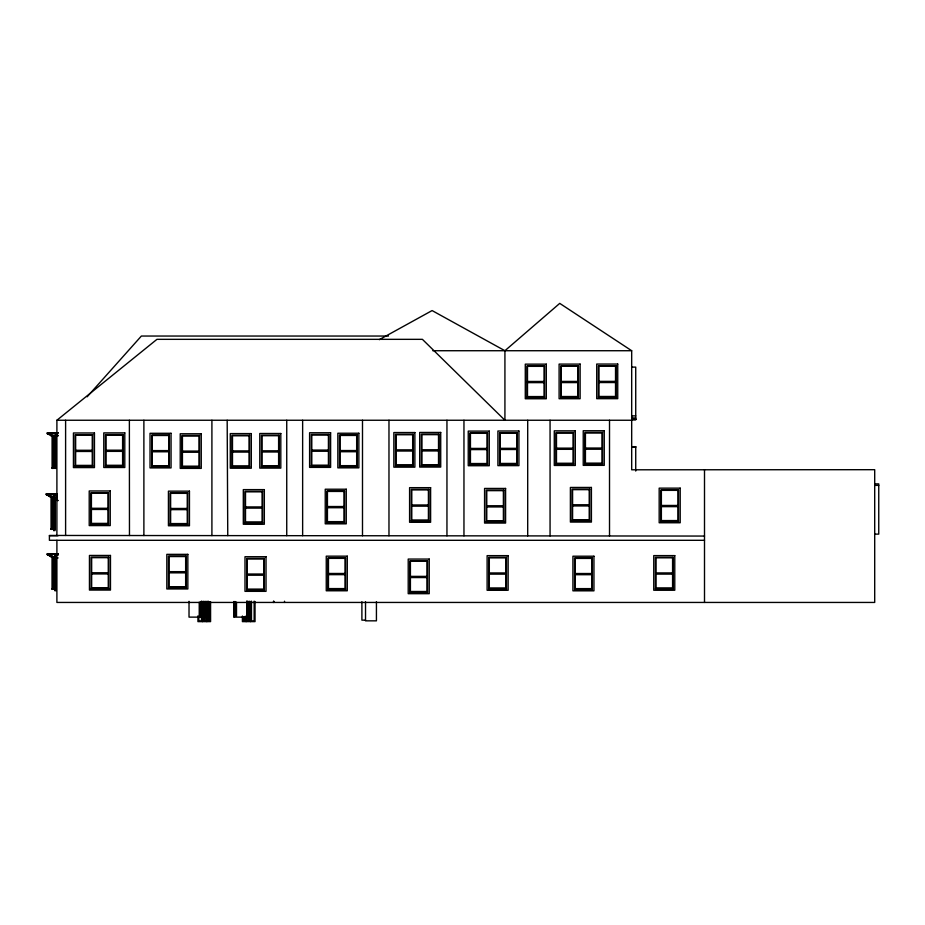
<?xml version="1.0" encoding="UTF-8"?>
<svg xmlns="http://www.w3.org/2000/svg" width="925" height="925" viewBox="0 0 925 925"><rect width="100%" height="100%" fill="white"/><g stroke="black" fill="none" stroke-linecap="round" stroke-linejoin="round"><path stroke-width="1.39" d="M87.158 396.802L141.375 336.041L388.512 336.041M704.503 536.061L56.899 535.459L56.899 420.251L156.949 339.336L422.401 339.336L504.923 420.251L504.923 350.725L559.741 303.377L631.683 350.725L631.683 469.796L874.703 469.692L874.703 602.441L56.899 602.441L56.899 540.304M379.342 339.648L432.091 310.569L504.923 350.725M432.808 350.725L631.683 350.725M631.683 367.109L635.729 367.109L635.729 419.777L631.683 419.753M561.302 381.412L577.917 381.412M598.914 381.366L615.53 381.366M527.493 381.458L544.108 381.458M561.302 382.592L577.917 382.592M598.914 382.545L615.53 382.545M527.493 382.638L544.108 382.638M560.781 397.033L578.437 397.033M598.394 396.987L616.05 396.987M526.972 397.079L544.617 397.079M631.683 415.88L635.729 415.88M631.683 417.95L635.729 417.95M631.683 419.002L635.729 419.002M631.683 419.175L635.729 419.175M56.899 420.251L631.683 420.251M58.287 432.703L47.291 432.703L47.325 433.813L50.725 435.293M47.325 433.05L58.321 433.05M50.69 435.421L52.043 435.421M53.176 435.421L55.442 435.421M55.858 435.421L58.287 435.421M58.321 435.767L50.725 435.767L50.69 434.958L47.291 433.467M631.683 446.671L635.729 446.671L635.729 471.056M631.683 446.844L635.729 446.844M631.683 447.087L635.729 447.076M585.433 448.047L602.059 448.047M556.48 448.139L573.107 448.139M470.443 448.417L487.07 448.417M500.101 448.324L516.728 448.324M585.433 449.226L602.059 449.226M556.48 449.319L573.107 449.319M470.443 449.596L487.07 449.596M500.101 449.504L516.728 449.504M421.892 449.758L438.519 449.758M396.05 449.851L412.666 449.851M105.97 450.186L122.597 450.186M311.794 450.07L328.421 450.07M75.642 450.278L92.257 450.278M152.232 450.602L168.859 450.602M340.042 450.544L356.668 450.544M261.983 450.81L278.61 450.81M232.487 450.903L249.102 450.903M421.892 450.938L438.519 450.938M182.433 451.076L199.06 451.076M396.05 451.03L412.666 451.03M105.97 451.365L122.597 451.365M311.794 451.25L328.421 451.25M75.642 451.458L92.257 451.458M340.042 451.724L356.668 451.724M152.232 451.782L168.859 451.782M232.487 452.082L249.102 452.082M261.983 451.99L278.61 451.99M182.433 452.256L199.06 452.256M584.924 463.668L602.568 463.668M555.971 463.76L573.616 463.76M469.935 464.038L487.579 464.038M499.592 463.945L517.237 463.945M421.384 465.379L439.028 465.379M395.542 465.472L413.186 465.472M105.462 465.807L123.106 465.807M311.286 465.691L328.93 465.691M75.122 465.899L92.766 465.899M151.723 466.223L169.367 466.223M339.533 466.177L357.177 466.177M231.967 466.524L249.611 466.524M261.474 466.431L279.119 466.431M181.924 466.697L199.569 466.697M52.089 467.703L53.442 467.703M54.772 467.703L56.286 467.703M52.043 468.038L53.407 468.038M54.725 468.038L56.24 468.038M874.703 483.879L878.75 483.879L878.75 534.13L874.703 534.13M874.703 485.371L878.75 485.371M57.292 493.73L46.25 493.684L46.296 494.794L51.465 497.083M46.296 494.031L54.448 494.031M49.094 494.285L57.246 494.285M53.685 495.187L57.13 495.222L57.13 497.951L52.332 497.43M51.002 496.401L49.649 496.401L49.615 495.187M52.135 496.401L54.402 496.401M53.685 498.575L54.367 498.575L53.731 498.621M55.419 498.483L56.101 498.483L56.136 499.882M56.136 498.818L55.465 499.592L57.951 500.679M572.587 504.761L589.213 504.761M411.787 504.981L428.414 504.981M661.375 505.455L678.002 505.455M486.77 505.755L503.385 505.755M572.587 505.94L589.213 505.94M411.787 506.16L428.414 506.16M327.438 506.53L344.054 506.53M661.375 506.646L678.002 506.646M245.507 506.935L262.133 506.935M486.77 506.935L503.385 506.935M53.685 507.756L54.413 507.802M327.438 507.721L344.054 507.721M245.507 508.114L262.133 508.114M53.685 508.438L54.367 508.438L53.731 508.472M91.413 508.276L108.04 508.276M170.628 508.461L187.255 508.461M91.413 509.455L108.04 509.455M170.628 509.64L187.255 509.64M572.078 520.382L589.722 520.382M411.278 520.602L428.922 520.602M660.866 521.087L678.511 521.087M486.261 521.376L503.905 521.376M326.93 522.163L344.574 522.163M244.998 522.556L262.642 522.556M90.904 523.897L108.549 523.897M170.119 524.082L187.763 524.082M51.048 528.684L52.413 528.684M51.002 529.019L52.367 529.019M53.685 529.84L54.413 529.886M56.899 535.459L49.407 535.459L49.407 540.304L704.503 540.304M49.407 535.772L58.009 535.772M58.275 553.717L47.233 553.67L47.279 554.78L52.401 557.023L49.95 555.971L49.915 555.162M47.279 554.006L55.431 554.006M50.077 554.26L58.229 554.26M54.668 555.162L58.113 555.208M50.632 556.387L51.985 556.387M53.315 557.879L58.113 557.925M54.668 558.561L55.35 558.561M54.668 567.73L55.35 567.73M54.668 568.413L55.35 568.413M169.021 571.662L185.648 571.662M91.656 572.76L108.271 572.76M169.021 572.841L185.648 572.841M489.313 572.957L505.94 572.957M655.952 572.922L672.579 572.922M328.467 573.477L345.083 573.477M575.13 573.523L591.746 573.523M91.656 573.939L108.271 573.939M247.195 574.032L263.822 574.032M489.313 574.136L505.94 574.136M655.952 574.113L672.579 574.113M328.467 574.656L345.083 574.656M575.13 574.702L591.746 574.702M247.195 575.211L263.822 575.211M410.411 576.379L427.038 576.379M410.411 577.558L427.038 577.558M168.512 587.283L186.156 587.283M91.136 588.381L108.792 588.381M488.805 588.577L506.449 588.577M655.443 588.554L673.088 588.554M51.985 589.005L53.349 589.005M327.947 589.098L345.603 589.098M574.61 589.144L592.254 589.144M246.686 589.653L264.33 589.653M54.668 589.826L56.067 589.861M54.668 590.497L56.032 590.497L56.194 556.989M56.067 590.543L54.714 590.543L54.829 556.989M409.902 592L427.547 592M201.985 617.125L189.024 617.125L189.024 601.331M365.525 620.143L361.895 620.143L361.895 601.782M46.25 494.447L49.649 495.939M55.419 499.246L57.905 500.333M47.233 554.433L50.632 555.913M227.18 420.251L227.758 535.621M129.373 420.251L129.465 535.529M704.503 469.692L704.503 602.441M609.517 420.251L609.517 535.98M550.063 420.239L550.063 535.922M527.701 420.251L527.701 535.899M463.957 420.251L463.957 535.841M446.948 420.239L446.948 535.829M388.974 420.239L388.974 535.772M376.429 601.666L376.429 620.837L365.525 620.837L365.525 601.782M362.496 420.239L362.496 535.748M302.637 420.251L302.637 535.691M286.738 420.251L286.738 535.679M284.518 601.238L284.518 602.441M273.835 601.238L273.835 602.441M255.034 601.528L255.034 621.623L242.408 621.623L242.408 616.015M254.144 601.157L254.144 620.929L251.484 620.929L251.484 601.157M250.594 601.539L250.594 621.623M249.727 601.181L249.727 620.952L247.01 620.952L247.01 601.181M248.571 601.458L248.571 620.039L248.177 601.458M247.322 601.331L247.322 617.125L233.944 617.125L233.944 601.539M246.709 601.25L246.709 617.125M246.154 615.877L246.154 621.623M244.928 616.466L244.928 620.675L243.622 620.675L243.622 616.871M236.499 602.152L236.499 616.177L235.181 616.177L235.181 601.539M234.106 601.539L234.152 617.125M211.906 420.251L211.906 535.61M210.576 601.712L210.576 621.623L197.938 621.623L197.938 615.877M209.351 601.712L209.351 620.675L208.044 620.675L208.044 601.042M206.83 601.539L206.83 621.623M205.963 601.181L205.963 620.952L203.246 620.952L203.246 601.181M204.795 601.458L204.413 620.039L204.413 601.458M202.378 601.539L202.378 621.623M201.985 601.539L201.939 617.125M201.789 601.539L201.789 617.125M201.488 601.157L201.488 620.929L198.829 620.929L198.829 616.686M200.563 601.539L200.563 616.177L199.233 616.177L199.233 602.152M143.884 420.251L143.884 535.54M65.606 420.251L65.606 535.471M57.13 432.703L57.13 433.767M56.46 432.703L56.46 433.467M56.24 435.421L56.286 468.385L54.772 468.385L54.725 435.421M56.228 557.104L56.228 589.052M56.078 435.421L56.124 468.385M55.442 432.703L55.488 435.767M55.246 497.13L55.246 529.065M55.384 553.67L55.431 556.734L50.678 556.734L50.632 555.208L50.597 556.226M55.211 497.002L55.084 530.568L53.685 530.522L53.685 497.904M54.887 435.421L54.933 468.385M54.876 557.104L54.876 589.052M54.402 493.684L54.448 496.748L49.696 496.748L49.649 495.222M53.893 497.13L53.893 529.065M53.847 497.002L53.731 530.568M53.407 435.293L53.442 468.385L52.089 468.385L52.089 433.05M53.349 556.387L53.396 589.341L52.031 589.341L52.031 554.006M52.367 496.401L52.413 529.366L51.048 529.366L51.048 494.031M50.806 432.703L50.806 433.767M50.644 432.703L50.644 433.767M50.794 553.717L50.794 554.769M50.123 432.703L50.123 433.467M50.112 553.717L50.112 554.48M49.973 432.703L49.973 433.467M49.811 493.73L49.811 494.794M49.129 493.73L49.129 494.493M48.932 495.187L48.967 495.997M47.961 432.703L48.008 434.114M47.95 554.006L47.95 555.069M47.915 553.67L47.915 554.722M46.967 494.031L46.967 495.095M46.932 493.684L46.932 494.748M617.738 364.057L596.718 364.057L596.718 398.675L617.738 398.675L617.738 364.057M546.305 364.149L525.284 364.149L525.284 398.767L546.305 398.767L546.305 364.149M580.125 364.103L559.105 364.103L559.105 398.721L580.125 398.721L580.125 364.103M578.437 365.791L560.781 365.791L560.781 397.819L578.437 397.819L578.437 365.791M616.05 365.745L598.394 365.745L598.394 397.773L616.05 397.773L616.05 365.745M544.617 365.837L526.972 365.837L526.972 397.866L544.617 397.866L544.617 365.837M544.108 366.346L527.493 366.346L527.493 396.571L544.108 396.571L544.108 366.346M577.917 366.3L561.302 366.3L561.302 396.524L577.917 396.524L577.917 366.3M615.53 366.254L598.914 366.254L598.914 396.467L615.53 396.467L615.53 366.254M635.729 419.407L631.683 419.407L635.729 419.407M604.256 430.738L583.236 430.738L583.236 465.356L604.256 465.356L604.256 430.738M575.304 430.83L554.283 430.83L554.283 465.448L575.304 465.448L575.304 430.83M489.267 431.108L468.247 431.108L468.247 465.726L489.267 465.726L489.267 431.108M518.925 431.015L497.904 431.015L497.904 465.633L518.925 465.633L518.925 431.015M440.716 432.449L419.696 432.449L419.696 467.067L440.716 467.067L440.716 432.449M602.568 432.426L584.924 432.426L584.924 464.454L602.568 464.454L602.568 432.426M414.874 432.542L393.853 432.542L393.853 467.16L414.874 467.16L414.874 432.542M573.616 432.518L555.971 432.518L555.971 464.547L573.616 464.547L573.616 432.518M124.794 432.877L103.773 432.877L103.773 467.495L124.794 467.495L124.794 432.877M330.618 432.761L309.597 432.761L309.597 467.379L330.618 467.379L330.618 432.761M487.579 432.796L469.935 432.796L469.935 464.836L487.579 464.836L487.579 432.796M517.237 432.703L499.592 432.703L499.592 464.732L517.237 464.732L517.237 432.703M94.454 432.969L73.433 432.969L73.433 467.587L94.454 467.587L94.454 432.969M573.107 433.027L556.48 433.027L556.48 463.252L573.107 463.252L573.107 433.027M602.059 432.935L585.433 432.935L585.433 463.159L602.059 463.159L602.059 432.935M358.865 433.235L337.845 433.235L337.845 467.853L358.865 467.853L358.865 433.235M516.728 433.212L500.101 433.212L500.101 463.437L516.728 463.437L516.728 433.212M171.056 433.293L150.035 433.293L150.035 467.911L171.056 467.911L171.056 433.293M487.07 433.316L470.443 433.316L470.443 463.529L487.07 463.529L487.07 433.316M251.299 433.594L230.279 433.594L230.279 468.212L251.299 468.212L251.299 433.594M280.807 433.501L259.786 433.501L259.786 468.119L280.807 468.119L280.807 433.501M201.257 433.767L180.236 433.767L180.236 468.385L201.257 468.385L201.257 433.767M413.186 434.23L395.542 434.23L395.542 466.269L413.186 466.269L413.186 434.23M439.028 434.126L421.384 434.126L421.384 466.165L439.028 466.165L439.028 434.126M123.106 434.553L105.462 434.553L105.462 466.593L123.106 466.593L123.106 434.553M328.93 434.449L311.286 434.449L311.286 466.489L328.93 466.489L328.93 434.449M92.766 434.658L75.122 434.658L75.122 466.697L92.766 466.697L92.766 434.658M412.666 434.75L396.05 434.75L396.05 464.963L412.666 464.963L412.666 434.75M438.519 434.646L421.892 434.646L421.892 464.859L438.519 464.859L438.519 434.646M169.367 434.981L151.723 434.981L151.723 467.009L169.367 467.009L169.367 434.981M328.421 434.97L311.794 434.97L311.794 465.183L328.421 465.183L328.421 434.97M357.177 434.923L339.533 434.923L339.533 466.963L357.177 466.963L357.177 434.923M92.257 435.166L75.642 435.166L75.642 465.391L92.257 465.391L92.257 435.166M122.597 435.074L105.97 435.074L105.97 465.287L122.597 465.287L122.597 435.074M279.119 435.189L261.474 435.189L261.474 467.217L279.119 467.217L279.119 435.189M249.611 435.282L231.967 435.282L231.967 467.322L249.611 467.322L249.611 435.282M168.859 435.49L152.232 435.49L152.232 465.714L168.859 465.714L168.859 435.49M199.569 435.444L181.924 435.444L181.924 467.483L199.569 467.483L199.569 435.444M356.668 435.444L340.042 435.444L340.042 465.657L356.668 465.657L356.668 435.444M278.61 435.698L261.983 435.698L261.983 465.922L278.61 465.922L278.61 435.698M199.06 435.964L182.433 435.964L182.433 466.177L199.06 466.177L199.06 435.964M249.102 435.791L232.487 435.791L232.487 466.015L249.102 466.015L249.102 435.791M591.41 487.452L570.39 487.452L570.39 522.07L591.41 522.07L591.41 487.452M430.611 487.672L409.59 487.672L409.59 522.278L430.611 522.278L430.611 487.672M680.199 488.146L659.178 488.146L659.178 522.764L680.199 522.764L680.199 488.146M505.593 488.446L484.573 488.446L484.573 523.064L505.593 523.064L505.593 488.446M589.722 489.14L572.078 489.14L572.078 521.168L589.722 521.168L589.722 489.14M346.262 489.221L325.242 489.221L325.242 523.839L346.262 523.839L346.262 489.221M428.922 489.348L411.278 489.348L411.278 521.388L428.922 521.388L428.922 489.348M264.33 489.626L243.31 489.626L243.31 524.244L264.33 524.244L264.33 489.626M589.213 489.649L572.587 489.649L572.587 519.873L589.213 519.873L589.213 489.649M428.414 489.868L411.787 489.868L411.787 520.081L428.414 520.081L428.414 489.868M678.511 489.834L660.866 489.834L660.866 521.873L678.511 521.873L678.511 489.834M503.905 490.123L486.261 490.123L486.261 522.163L503.905 522.163L503.905 490.123M678.002 490.354L661.375 490.354L661.375 520.567L678.002 520.567L678.002 490.354M503.385 490.643L486.77 490.643L486.77 520.856L503.385 520.856L503.385 490.643M110.237 490.967L89.216 490.967L89.216 525.585L110.237 525.585L110.237 490.967M344.574 490.909L326.93 490.909L326.93 522.949L344.574 522.949L344.574 490.909M189.452 491.152L168.431 491.152L168.431 525.77L189.452 525.77L189.452 491.152M262.642 491.314L244.998 491.314L244.998 523.353L262.642 523.353L262.642 491.314M344.054 491.429L327.438 491.429L327.438 521.642L344.054 521.642L344.054 491.429M262.133 491.834L245.507 491.834L245.507 522.047L262.133 522.047L262.133 491.834M108.549 492.655L90.904 492.655L90.904 524.683L108.549 524.683L108.549 492.655M187.763 492.84L170.119 492.84L170.119 524.868L187.763 524.868L187.763 492.84M108.04 493.164L91.413 493.164L91.413 523.388L108.04 523.388L108.04 493.164M187.255 493.349L170.628 493.349L170.628 523.573L187.255 523.573L187.255 493.349M187.844 554.352L166.824 554.352L166.824 588.959L187.844 588.959L187.844 554.352M110.468 555.451L89.448 555.451L89.448 590.069L110.468 590.069L110.468 555.451M508.137 555.648L487.117 555.648L487.117 590.266L508.137 590.266L508.137 555.648M674.776 555.613L653.755 555.613L653.755 590.231L674.776 590.231L674.776 555.613M186.156 556.029L168.512 556.029L168.512 588.069L186.156 588.069L186.156 556.029M347.28 556.168L326.259 556.168L326.259 590.786L347.28 590.786L347.28 556.168M593.942 556.214L572.922 556.214L572.922 590.832L593.942 590.832L593.942 556.214M185.648 556.549L169.021 556.549L169.021 586.762L185.648 586.762L185.648 556.549M266.018 556.723L244.998 556.723L244.998 591.341L266.018 591.341L266.018 556.723M108.792 557.139L91.136 557.139L91.136 589.179L108.792 589.179L108.792 557.139M506.449 557.336L488.805 557.336L488.805 589.364L506.449 589.364L506.449 557.336M673.088 557.301L655.443 557.301L655.443 589.341L673.088 589.341L673.088 557.301M108.271 557.659L91.656 557.659L91.656 587.872L108.271 587.872L108.271 557.659M345.603 557.856L327.947 557.856L327.947 589.896L345.603 589.896L345.603 557.856M505.94 557.844L489.313 557.844L489.313 588.069L505.94 588.069L505.94 557.844M592.254 557.902L574.61 557.902L574.61 589.93L592.254 589.93L592.254 557.902M672.579 557.821L655.952 557.821L655.952 588.034L672.579 588.034L672.579 557.821M264.33 558.411L246.686 558.411L246.686 590.451L264.33 590.451L264.33 558.411M345.083 558.365L328.467 558.365L328.467 588.589L345.083 588.589L345.083 558.365M591.746 558.411L575.13 558.411L575.13 588.624L591.746 588.624L591.746 558.411M263.822 558.931L247.195 558.931L247.195 589.144L263.822 589.144L263.822 558.931M429.235 559.07L408.214 559.07L408.214 593.688L429.235 593.688L429.235 559.07M427.547 560.758L409.902 560.758L409.902 592.786L427.547 592.786L427.547 560.758M427.038 561.267L410.411 561.267L410.411 591.491L427.038 591.491L427.038 561.267M273.58 602.441L273.58 601.238L273.546 602.441"/></g></svg>
